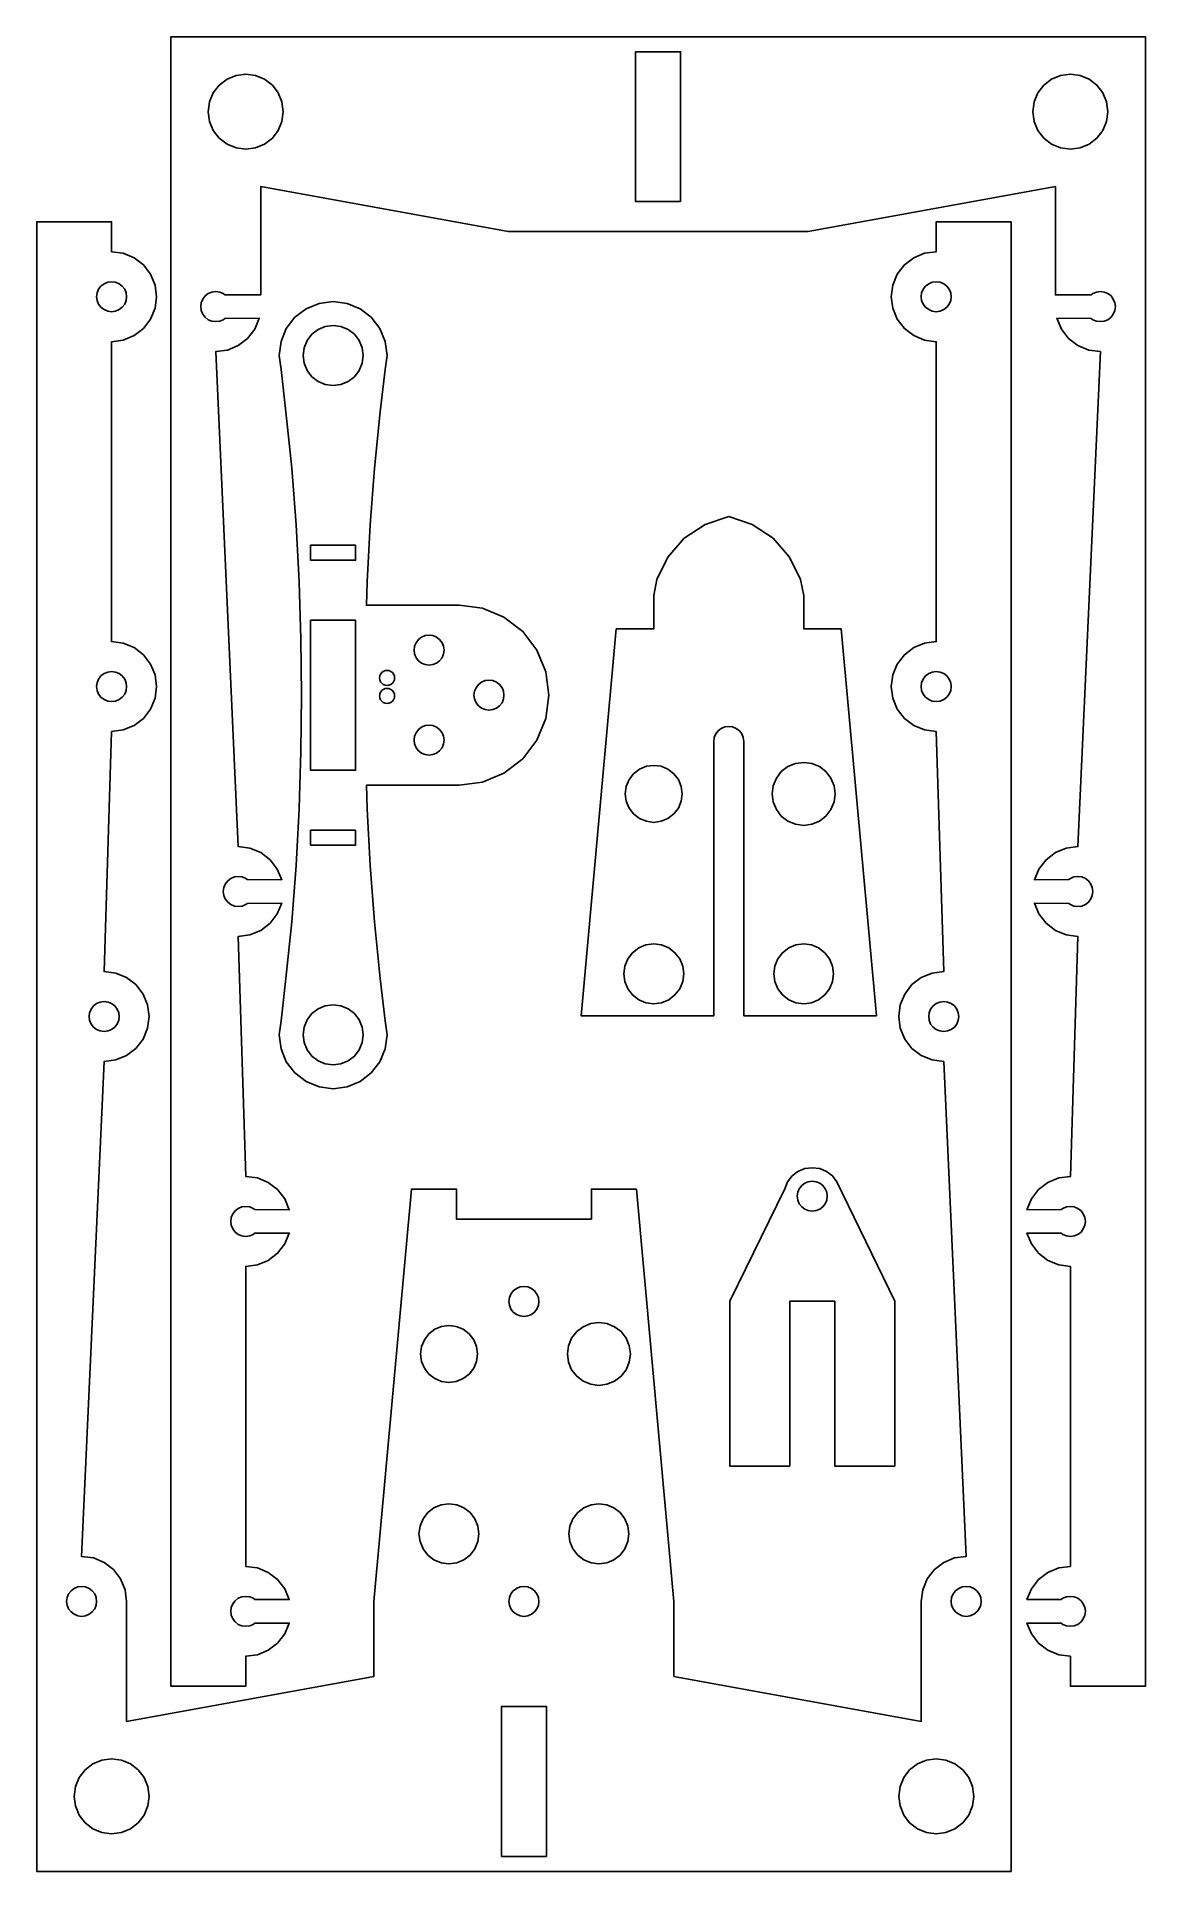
# Model space of a CAD drawing. Header units: metres. Extents: x 453 to 526, y 29 to 151.
import ezdxf

# ---------------------------------------------------------------- set-up
doc = ezdxf.new("R2010")
doc.units = ezdxf.units.M

msp = doc.modelspace()

# ---------------------------------------------------------------- linework, layer by layer
at = {"layer": 'Layer0'}
for points in [[(461.5, 151.48, 0), (526.5, 151.48, 0), (526.5, 41.48, 0), (521.5, 41.48, 0), (521.5, 43.48, 0), (520.72, 43.58, 0), (520, 43.88, 0), (519.38, 44.36, 0), (518.9, 44.98, 0), (518.6, 45.7, 0), (520.89, 45.69, 0), (521, 45.61, 0), (521.24, 45.51, 0), (521.5, 45.48, 0), (521.76, 45.51, 0), (522, 45.61, 0), (522.21, 45.77, 0), (522.36, 45.98, 0), (522.46, 46.22, 0), (522.5, 46.48, 0), (522.46, 46.74, 0), (522.36, 46.98, 0), (522.21, 47.19, 0), (522, 47.35, 0), (521.76, 47.45, 0), (521.5, 47.48, 0), (521.24, 47.45, 0), (521, 47.35, 0), (520.89, 47.27, 0), (518.6, 47.26, 0), (518.9, 47.98, 0), (519.38, 48.6, 0), (520, 49.08, 0), (520.72, 49.38, 0), (521.5, 49.48, 0), (521.5, 69.48, 0), (520.72, 69.58, 0), (520, 69.88, 0), (519.38, 70.36, 0), (518.9, 70.98, 0), (518.6, 71.7, 0), (520.89, 71.69, 0), (521, 71.61, 0), (521.24, 71.51, 0), (521.5, 71.48, 0), (521.76, 71.51, 0), (522, 71.61, 0), (522.21, 71.77, 0), (522.36, 71.98, 0), (522.46, 72.22, 0), (522.5, 72.48, 0), (522.46, 72.74, 0), (522.36, 72.98, 0), (522.21, 73.19, 0), (522, 73.35, 0), (521.76, 73.45, 0), (521.5, 73.48, 0), (521.24, 73.45, 0), (521, 73.35, 0), (520.89, 73.27, 0), (518.6, 73.26, 0), (518.9, 73.98, 0), (519.38, 74.6, 0), (520, 75.08, 0), (520.72, 75.38, 0), (521.5, 75.48, 0), (522, 91.48, 0), (521.22, 91.58, 0), (520.5, 91.88, 0), (519.88, 92.36, 0), (519.4, 92.98, 0), (519.1, 93.7, 0), (521.39, 93.69, 0), (521.5, 93.61, 0), (521.74, 93.51, 0), (522, 93.48, 0), (522.26, 93.51, 0), (522.5, 93.61, 0), (522.71, 93.77, 0), (522.86, 93.98, 0), (522.96, 94.22, 0), (523, 94.48, 0), (522.96, 94.74, 0), (522.86, 94.98, 0), (522.71, 95.19, 0), (522.5, 95.35, 0), (522.26, 95.45, 0), (522, 95.48, 0), (521.74, 95.45, 0), (521.5, 95.35, 0), (521.39, 95.27, 0), (519.1, 95.26, 0), (519.4, 95.98, 0), (519.88, 96.6, 0), (520.5, 97.08, 0), (521.22, 97.38, 0), (522, 97.48, 0), (523.5, 130.48, 0), (522.72, 130.58, 0), (522, 130.88, 0), (521.38, 131.36, 0), (520.9, 131.98, 0), (520.6, 132.7, 0), (522.89, 132.69, 0), (523, 132.61, 0), (523.24, 132.51, 0), (523.5, 132.48, 0), (523.76, 132.51, 0), (524, 132.61, 0), (524.21, 132.77, 0), (524.36, 132.98, 0), (524.46, 133.22, 0), (524.5, 133.48, 0), (524.46, 133.74, 0), (524.36, 133.98, 0), (524.21, 134.19, 0), (524, 134.35, 0), (523.76, 134.45, 0), (523.5, 134.48, 0), (523.24, 134.45, 0), (523, 134.35, 0), (522.89, 134.27, 0), (520.5, 134.26, 0), (520.5, 141.48, 0), (504, 138.48, 0), (494, 138.48, 0), (484, 138.48, 0), (467.5, 141.48, 0), (467.5, 134.26, 0), (465.1, 134.27, 0), (465, 134.35, 0), (464.76, 134.45, 0), (464.5, 134.48, 0), (464.24, 134.45, 0), (464, 134.35, 0), (463.79, 134.19, 0), (463.63, 133.98, 0), (463.53, 133.74, 0), (463.5, 133.48, 0), (463.53, 133.22, 0), (463.63, 132.98, 0), (463.79, 132.77, 0), (464, 132.61, 0), (464.24, 132.51, 0), (464.5, 132.48, 0), (464.76, 132.51, 0), (465, 132.61, 0), (465.1, 132.69, 0), (467.4, 132.7, 0), (467.1, 131.98, 0), (466.62, 131.36, 0), (466, 130.88, 0), (465.27, 130.58, 0), (464.5, 130.48, 0), (466, 97.48, 0), (466.77, 97.38, 0), (467.5, 97.08, 0), (468.12, 96.6, 0), (468.6, 95.98, 0), (468.9, 95.26, 0), (466.6, 95.27, 0), (466.5, 95.35, 0), (466.26, 95.45, 0), (466, 95.48, 0), (465.74, 95.45, 0), (465.5, 95.35, 0), (465.29, 95.19, 0), (465.13, 94.98, 0), (465.03, 94.74, 0), (465, 94.48, 0), (465.03, 94.22, 0), (465.13, 93.98, 0), (465.29, 93.77, 0), (465.5, 93.61, 0), (465.74, 93.51, 0), (466, 93.48, 0), (466.26, 93.51, 0), (466.5, 93.61, 0), (466.6, 93.69, 0), (468.9, 93.7, 0), (468.6, 92.98, 0), (468.12, 92.36, 0), (467.5, 91.88, 0), (466.77, 91.58, 0), (466, 91.48, 0), (466.5, 75.48, 0), (467.27, 75.38, 0), (468, 75.08, 0), (468.62, 74.6, 0), (469.1, 73.98, 0), (469.4, 73.26, 0), (467.1, 73.27, 0), (467, 73.35, 0), (466.76, 73.45, 0), (466.5, 73.48, 0), (466.24, 73.45, 0), (466, 73.35, 0), (465.79, 73.19, 0), (465.63, 72.98, 0), (465.53, 72.74, 0), (465.5, 72.48, 0), (465.53, 72.22, 0), (465.63, 71.98, 0), (465.79, 71.77, 0), (466, 71.61, 0), (466.24, 71.51, 0), (466.5, 71.48, 0), (466.76, 71.51, 0), (467, 71.61, 0), (467.1, 71.69, 0), (469.4, 71.7, 0), (469.1, 70.98, 0), (468.62, 70.36, 0), (468, 69.88, 0), (467.27, 69.58, 0), (466.5, 69.48, 0), (466.5, 49.48, 0), (467.27, 49.38, 0), (468, 49.08, 0), (468.62, 48.6, 0), (469.1, 47.98, 0), (469.4, 47.26, 0), (467.1, 47.27, 0), (467, 47.35, 0), (466.76, 47.45, 0), (466.5, 47.48, 0), (466.24, 47.45, 0), (466, 47.35, 0), (465.79, 47.19, 0), (465.63, 46.98, 0), (465.53, 46.74, 0), (465.5, 46.48, 0), (465.53, 46.22, 0), (465.63, 45.98, 0), (465.79, 45.77, 0), (466, 45.61, 0), (466.24, 45.51, 0), (466.5, 45.48, 0), (466.76, 45.51, 0), (467, 45.61, 0), (467.1, 45.69, 0), (469.4, 45.7, 0), (469.1, 44.98, 0), (468.62, 44.36, 0), (468, 43.88, 0), (467.27, 43.58, 0), (466.5, 43.48, 0), (466.5, 41.48, 0), (461.5, 41.48, 0), (461.5, 151.48, 0)], [(495.5, 140.48, 0), (495.5, 150.48, 0), (492.5, 150.48, 0), (492.5, 140.48, 0), (495.5, 140.48, 0)], [(467.15, 148.9, 0), (466.5, 148.98, 0), (465.85, 148.9, 0), (465.25, 148.65, 0), (464.73, 148.25, 0), (464.33, 147.73, 0), (464.08, 147.13, 0), (464, 146.48, 0), (464.08, 145.83, 0), (464.33, 145.23, 0), (464.73, 144.71, 0), (465.25, 144.32, 0), (465.85, 144.07, 0), (466.5, 143.98, 0), (467.15, 144.07, 0), (467.75, 144.32, 0), (468.27, 144.71, 0), (468.66, 145.23, 0), (468.91, 145.83, 0), (469, 146.48, 0), (468.91, 147.13, 0), (468.66, 147.73, 0), (468.27, 148.25, 0), (467.75, 148.65, 0), (467.15, 148.9, 0)], [(522.15, 148.9, 0), (521.5, 148.98, 0), (520.85, 148.9, 0), (520.25, 148.65, 0), (519.73, 148.25, 0), (519.33, 147.73, 0), (519.08, 147.13, 0), (519, 146.48, 0), (519.08, 145.83, 0), (519.33, 145.23, 0), (519.73, 144.71, 0), (520.25, 144.32, 0), (520.85, 144.07, 0), (521.5, 143.98, 0), (522.15, 144.07, 0), (522.75, 144.32, 0), (523.27, 144.71, 0), (523.66, 145.23, 0), (523.91, 145.83, 0), (524, 146.48, 0), (523.91, 147.13, 0), (523.66, 147.73, 0), (523.27, 148.25, 0), (522.75, 148.65, 0), (522.15, 148.9, 0)], [(517.55, 29.14, 0), (452.55, 29.14, 0), (452.55, 139.14, 0), (457.55, 139.14, 0), (457.55, 137.14, 0), (458.33, 137.04, 0), (459.05, 136.74, 0), (459.67, 136.27, 0), (460.15, 135.64, 0), (460.45, 134.92, 0), (460.55, 134.14, 0), (460.45, 133.37, 0), (460.15, 132.64, 0), (459.67, 132.02, 0), (459.05, 131.55, 0), (458.33, 131.25, 0), (457.55, 131.14, 0), (457.55, 111.14, 0), (458.33, 111.04, 0), (459.05, 110.74, 0), (459.67, 110.27, 0), (460.15, 109.64, 0), (460.45, 108.92, 0), (460.55, 108.14, 0), (460.45, 107.37, 0), (460.15, 106.64, 0), (459.67, 106.02, 0), (459.05, 105.55, 0), (458.33, 105.25, 0), (457.55, 105.14, 0), (457.05, 89.14, 0), (457.83, 89.04, 0), (458.55, 88.74, 0), (459.17, 88.27, 0), (459.65, 87.64, 0), (459.95, 86.92, 0), (460.05, 86.14, 0), (459.95, 85.37, 0), (459.65, 84.64, 0), (459.17, 84.02, 0), (458.55, 83.55, 0), (457.83, 83.25, 0), (457.05, 83.14, 0), (455.55, 50.14, 0), (456.33, 50.04, 0), (457.05, 49.74, 0), (457.67, 49.27, 0), (458.15, 48.64, 0), (458.45, 47.92, 0), (458.55, 47.14, 0), (458.55, 39.14, 0), (475.05, 42.14, 0), (475.05, 47.14, 0), (477.55, 74.64, 0), (480.55, 74.64, 0), (480.55, 72.64, 0), (489.55, 72.64, 0), (489.55, 74.64, 0), (492.55, 74.64, 0), (495.05, 47.14, 0), (495.05, 42.14, 0), (511.55, 39.14, 0), (511.55, 47.14, 0), (511.65, 47.92, 0), (511.95, 48.64, 0), (512.43, 49.27, 0), (513.05, 49.74, 0), (513.77, 50.04, 0), (514.55, 50.14, 0), (513.05, 83.14, 0), (512.27, 83.25, 0), (511.55, 83.55, 0), (510.93, 84.02, 0), (510.45, 84.64, 0), (510.15, 85.37, 0), (510.05, 86.14, 0), (510.15, 86.92, 0), (510.45, 87.64, 0), (510.93, 88.27, 0), (511.55, 88.74, 0), (512.27, 89.04, 0), (513.05, 89.14, 0), (512.55, 105.14, 0), (511.77, 105.25, 0), (511.05, 105.55, 0), (510.43, 106.02, 0), (509.95, 106.64, 0), (509.65, 107.37, 0), (509.55, 108.14, 0), (509.65, 108.92, 0), (509.95, 109.64, 0), (510.43, 110.27, 0), (511.05, 110.74, 0), (511.77, 111.04, 0), (512.55, 111.14, 0), (512.55, 131.14, 0), (511.77, 131.25, 0), (511.05, 131.55, 0), (510.43, 132.02, 0), (509.95, 132.64, 0), (509.65, 133.37, 0), (509.55, 134.14, 0), (509.65, 134.92, 0), (509.95, 135.64, 0), (510.43, 136.27, 0), (511.05, 136.74, 0), (511.77, 137.04, 0), (512.55, 137.14, 0), (512.55, 139.14, 0), (517.55, 139.14, 0), (517.55, 29.14, 0)], [(458.52, 133.89, 0), (458.55, 134.14, 0), (458.52, 134.4, 0), (458.42, 134.64, 0), (458.26, 134.85, 0), (458.05, 135.01, 0), (457.81, 135.11, 0), (457.55, 135.14, 0), (457.29, 135.11, 0), (457.05, 135.01, 0), (456.84, 134.85, 0), (456.68, 134.64, 0), (456.58, 134.4, 0), (456.55, 134.14, 0), (456.58, 133.89, 0), (456.68, 133.64, 0), (456.84, 133.44, 0), (457.05, 133.28, 0), (457.29, 133.18, 0), (457.55, 133.14, 0), (457.81, 133.18, 0), (458.05, 133.28, 0), (458.26, 133.44, 0), (458.42, 133.64, 0), (458.52, 133.89, 0)], [(511.58, 134.4, 0), (511.55, 134.14, 0), (511.58, 133.89, 0), (511.68, 133.64, 0), (511.84, 133.44, 0), (512.05, 133.28, 0), (512.29, 133.18, 0), (512.55, 133.14, 0), (512.81, 133.18, 0), (513.05, 133.28, 0), (513.26, 133.44, 0), (513.42, 133.64, 0), (513.52, 133.89, 0), (513.55, 134.14, 0), (513.52, 134.4, 0), (513.42, 134.64, 0), (513.26, 134.85, 0), (513.05, 135.01, 0), (512.81, 135.11, 0), (512.55, 135.14, 0), (512.29, 135.11, 0), (512.05, 135.01, 0), (511.84, 134.85, 0), (511.68, 134.64, 0), (511.58, 134.4, 0)], [(480.72, 101.57, 0), (474.54, 101.57, 0), (474.59, 100, 0), (474.8, 96.22, 0), (475.09, 92.45, 0), (475.46, 88.68, 0), (475.8, 85.86, 0), (475.92, 84.92, 0), (475.8, 83.99, 0), (475.44, 83.12, 0), (474.87, 82.38, 0), (474.12, 81.81, 0), (473.25, 81.45, 0), (472.32, 81.32, 0), (471.39, 81.45, 0), (470.52, 81.81, 0), (469.78, 82.38, 0), (469.2, 83.12, 0), (468.85, 83.99, 0), (468.72, 84.92, 0), (468.85, 85.86, 0), (469.18, 88.68, 0), (469.56, 92.45, 0), (469.85, 96.22, 0), (470.06, 100, 0), (470.11, 101.57, 0), (470.18, 103.79, 0), (470.22, 107.57, 0), (470.18, 111.36, 0), (470.11, 113.57, 0), (470.06, 115.14, 0), (469.85, 118.92, 0), (469.56, 122.7, 0), (469.18, 126.47, 0), (468.85, 129.29, 0), (468.72, 130.22, 0), (468.85, 131.16, 0), (469.2, 132.02, 0), (469.78, 132.77, 0), (470.52, 133.34, 0), (471.39, 133.7, 0), (472.32, 133.82, 0), (473.25, 133.7, 0), (474.12, 133.34, 0), (474.87, 132.77, 0), (475.44, 132.02, 0), (475.8, 131.16, 0), (475.92, 130.22, 0), (475.8, 129.29, 0), (475.46, 126.47, 0), (475.09, 122.7, 0), (474.8, 118.92, 0), (474.59, 115.14, 0), (474.54, 113.57, 0), (480.72, 113.57, 0), (482.28, 113.37, 0), (483.72, 112.77, 0), (484.97, 111.82, 0), (485.92, 110.57, 0), (486.52, 109.13, 0), (486.72, 107.57, 0), (486.52, 106.02, 0), (485.92, 104.57, 0), (484.97, 103.33, 0), (483.72, 102.38, 0), (482.28, 101.78, 0), (480.72, 101.57, 0)], [(471.8, 128.29, 0), (472.32, 128.22, 0), (472.84, 128.29, 0), (473.32, 128.49, 0), (473.74, 128.81, 0), (474.05, 129.22, 0), (474.25, 129.71, 0), (474.32, 130.22, 0), (474.25, 130.74, 0), (474.05, 131.22, 0), (473.74, 131.64, 0), (473.32, 131.96, 0), (472.84, 132.16, 0), (472.32, 132.22, 0), (471.8, 132.16, 0), (471.32, 131.96, 0), (470.91, 131.64, 0), (470.59, 131.22, 0), (470.39, 130.74, 0), (470.32, 130.22, 0), (470.39, 129.71, 0), (470.59, 129.22, 0), (470.91, 128.81, 0), (471.32, 128.49, 0), (471.8, 128.29, 0)], [(503.5, 115.28, 0), (503.71, 114.21, 0), (503.71, 111.99, 0), (506.21, 111.99, 0), (508.56, 86.19, 0), (499.71, 86.19, 0), (499.71, 104.49, 0), (499.67, 104.75, 0), (499.58, 104.99, 0), (499.42, 105.2, 0), (499.21, 105.36, 0), (498.97, 105.46, 0), (498.71, 105.49, 0), (498.45, 105.46, 0), (498.21, 105.36, 0), (498, 105.2, 0), (497.84, 104.99, 0), (497.74, 104.75, 0), (497.71, 104.49, 0), (497.71, 86.19, 0), (488.86, 86.19, 0), (491.21, 111.99, 0), (493.71, 111.99, 0), (493.71, 114.21, 0), (493.92, 115.28, 0), (494.66, 116.78, 0), (495.75, 118.03, 0), (497.13, 118.95, 0), (498.71, 119.49, 0), (500.28, 118.95, 0), (501.67, 118.03, 0), (502.76, 116.78, 0), (503.5, 115.28, 0)], [(470.82, 116.57, 0), (473.82, 116.57, 0), (473.82, 117.57, 0), (470.82, 117.57, 0), (470.82, 116.57, 0)], [(470.82, 112.57, 0), (470.82, 102.57, 0), (473.82, 102.57, 0), (473.82, 112.57, 0), (470.82, 112.57, 0)], [(479.69, 110.32, 0), (479.72, 110.57, 0), (479.69, 110.83, 0), (479.59, 111.07, 0), (479.43, 111.28, 0), (479.22, 111.44, 0), (478.98, 111.54, 0), (478.72, 111.57, 0), (478.46, 111.54, 0), (478.22, 111.44, 0), (478.02, 111.28, 0), (477.86, 111.07, 0), (477.76, 110.83, 0), (477.72, 110.57, 0), (477.76, 110.32, 0), (477.86, 110.07, 0), (478.02, 109.87, 0), (478.22, 109.71, 0), (478.46, 109.61, 0), (478.72, 109.57, 0), (478.98, 109.61, 0), (479.22, 109.71, 0), (479.43, 109.87, 0), (479.59, 110.07, 0), (479.69, 110.32, 0)], [(458.52, 107.89, 0), (458.55, 108.14, 0), (458.52, 108.4, 0), (458.42, 108.64, 0), (458.26, 108.85, 0), (458.05, 109.01, 0), (457.81, 109.11, 0), (457.55, 109.14, 0), (457.29, 109.11, 0), (457.05, 109.01, 0), (456.84, 108.85, 0), (456.68, 108.64, 0), (456.58, 108.4, 0), (456.55, 108.14, 0), (456.58, 107.89, 0), (456.68, 107.64, 0), (456.84, 107.44, 0), (457.05, 107.28, 0), (457.29, 107.18, 0), (457.55, 107.14, 0), (457.81, 107.18, 0), (458.05, 107.28, 0), (458.26, 107.44, 0), (458.42, 107.64, 0), (458.52, 107.89, 0)], [(476.05, 109.21, 0), (475.92, 109.22, 0), (475.79, 109.21, 0), (475.67, 109.16, 0), (475.57, 109.08, 0), (475.49, 108.97, 0), (475.44, 108.85, 0), (475.42, 108.72, 0), (475.44, 108.6, 0), (475.49, 108.47, 0), (475.57, 108.37, 0), (475.67, 108.29, 0), (475.79, 108.24, 0), (475.92, 108.22, 0), (476.05, 108.24, 0), (476.17, 108.29, 0), (476.28, 108.37, 0), (476.36, 108.47, 0), (476.41, 108.6, 0), (476.42, 108.72, 0), (476.41, 108.85, 0), (476.36, 108.97, 0), (476.28, 109.08, 0), (476.17, 109.16, 0), (476.05, 109.21, 0)], [(511.58, 108.4, 0), (511.55, 108.14, 0), (511.58, 107.89, 0), (511.68, 107.64, 0), (511.84, 107.44, 0), (512.05, 107.28, 0), (512.29, 107.18, 0), (512.55, 107.14, 0), (512.81, 107.18, 0), (513.05, 107.28, 0), (513.26, 107.44, 0), (513.42, 107.64, 0), (513.52, 107.89, 0), (513.55, 108.14, 0), (513.52, 108.4, 0), (513.42, 108.64, 0), (513.26, 108.85, 0), (513.05, 109.01, 0), (512.81, 109.11, 0), (512.55, 109.14, 0), (512.29, 109.11, 0), (512.05, 109.01, 0), (511.84, 108.85, 0), (511.68, 108.64, 0), (511.58, 108.4, 0)], [(475.44, 107.65, 0), (475.43, 107.57, 0), (475.42, 107.52, 0), (475.44, 107.4, 0), (475.49, 107.27, 0), (475.57, 107.17, 0), (475.67, 107.09, 0), (475.79, 107.04, 0), (475.92, 107.02, 0), (476.05, 107.04, 0), (476.17, 107.09, 0), (476.28, 107.17, 0), (476.36, 107.27, 0), (476.41, 107.4, 0), (476.42, 107.52, 0), (476.42, 107.57, 0), (476.41, 107.65, 0), (476.36, 107.77, 0), (476.28, 107.88, 0), (476.17, 107.96, 0), (476.05, 108.01, 0), (475.92, 108.02, 0), (475.79, 108.01, 0), (475.67, 107.96, 0), (475.57, 107.88, 0), (475.49, 107.77, 0), (475.44, 107.65, 0)], [(481.76, 107.83, 0), (481.72, 107.57, 0), (481.76, 107.32, 0), (481.86, 107.07, 0), (482.02, 106.87, 0), (482.22, 106.71, 0), (482.46, 106.61, 0), (482.72, 106.57, 0), (482.98, 106.61, 0), (483.22, 106.71, 0), (483.43, 106.87, 0), (483.59, 107.07, 0), (483.69, 107.32, 0), (483.72, 107.57, 0), (483.69, 107.83, 0), (483.59, 108.07, 0), (483.43, 108.28, 0), (483.22, 108.44, 0), (482.98, 108.54, 0), (482.72, 108.57, 0), (482.46, 108.54, 0), (482.22, 108.44, 0), (482.02, 108.28, 0), (481.86, 108.07, 0), (481.76, 107.83, 0)], [(479.72, 104.57, 0), (479.69, 104.83, 0), (479.59, 105.07, 0), (479.43, 105.28, 0), (479.22, 105.44, 0), (478.98, 105.54, 0), (478.72, 105.57, 0), (478.46, 105.54, 0), (478.22, 105.44, 0), (478.02, 105.28, 0), (477.86, 105.07, 0), (477.76, 104.83, 0), (477.72, 104.57, 0), (477.76, 104.32, 0), (477.86, 104.07, 0), (478.02, 103.87, 0), (478.22, 103.71, 0), (478.46, 103.61, 0), (478.72, 103.57, 0), (478.98, 103.61, 0), (479.22, 103.71, 0), (479.43, 103.87, 0), (479.59, 104.07, 0), (479.69, 104.32, 0), (479.72, 104.57, 0)], [(494.2, 102.83, 0), (493.71, 102.89, 0), (493.22, 102.83, 0), (492.76, 102.64, 0), (492.37, 102.33, 0), (492.06, 101.94, 0), (491.87, 101.48, 0), (491.81, 100.99, 0), (491.87, 100.5, 0), (492.06, 100.04, 0), (492.37, 99.65, 0), (492.76, 99.35, 0), (493.22, 99.16, 0), (493.71, 99.09, 0), (494.2, 99.16, 0), (494.66, 99.35, 0), (495.05, 99.65, 0), (495.35, 100.04, 0), (495.54, 100.5, 0), (495.61, 100.99, 0), (495.54, 101.48, 0), (495.35, 101.94, 0), (495.05, 102.33, 0), (494.66, 102.64, 0), (494.2, 102.83, 0)], [(503.17, 98.96, 0), (503.71, 98.89, 0), (504.25, 98.96, 0), (504.76, 99.17, 0), (505.19, 99.51, 0), (505.53, 99.94, 0), (505.74, 100.45, 0), (505.81, 100.99, 0), (505.74, 101.53, 0), (505.53, 102.04, 0), (505.19, 102.48, 0), (504.76, 102.81, 0), (504.25, 103.02, 0), (503.71, 103.09, 0), (503.17, 103.02, 0), (502.66, 102.81, 0), (502.22, 102.48, 0), (501.89, 102.04, 0), (501.68, 101.53, 0), (501.61, 100.99, 0), (501.68, 100.45, 0), (501.89, 99.94, 0), (502.22, 99.51, 0), (502.66, 99.17, 0), (503.17, 98.96, 0)], [(473.82, 98.57, 0), (470.82, 98.57, 0), (470.82, 97.57, 0), (473.82, 97.57, 0), (473.82, 98.57, 0)], [(493.19, 90.92, 0), (492.71, 90.72, 0), (492.29, 90.4, 0), (491.98, 89.99, 0), (491.78, 89.51, 0), (491.71, 88.99, 0), (491.78, 88.47, 0), (491.98, 87.99, 0), (492.29, 87.58, 0), (492.71, 87.26, 0), (493.19, 87.06, 0), (493.71, 86.99, 0), (494.23, 87.06, 0), (494.71, 87.26, 0), (495.12, 87.58, 0), (495.44, 87.99, 0), (495.64, 88.47, 0), (495.71, 88.99, 0), (495.64, 89.51, 0), (495.44, 89.99, 0), (495.12, 90.4, 0), (494.71, 90.72, 0), (494.23, 90.92, 0), (493.71, 90.99, 0), (493.19, 90.92, 0)], [(504.23, 90.92, 0), (503.71, 90.99, 0), (503.19, 90.92, 0), (502.71, 90.72, 0), (502.29, 90.4, 0), (501.98, 89.99, 0), (501.78, 89.51, 0), (501.71, 88.99, 0), (501.78, 88.47, 0), (501.98, 87.99, 0), (502.29, 87.58, 0), (502.71, 87.26, 0), (503.19, 87.06, 0), (503.71, 86.99, 0), (504.23, 87.06, 0), (504.71, 87.26, 0), (505.12, 87.58, 0), (505.44, 87.99, 0), (505.64, 88.47, 0), (505.71, 88.99, 0), (505.64, 89.51, 0), (505.44, 89.99, 0), (505.12, 90.4, 0), (504.71, 90.72, 0), (504.23, 90.92, 0)], [(458.02, 85.89, 0), (458.05, 86.14, 0), (458.02, 86.4, 0), (457.92, 86.64, 0), (457.76, 86.85, 0), (457.55, 87.01, 0), (457.31, 87.11, 0), (457.05, 87.14, 0), (456.79, 87.11, 0), (456.55, 87.01, 0), (456.34, 86.85, 0), (456.18, 86.64, 0), (456.08, 86.4, 0), (456.05, 86.14, 0), (456.08, 85.89, 0), (456.18, 85.64, 0), (456.34, 85.44, 0), (456.55, 85.28, 0), (456.79, 85.18, 0), (457.05, 85.14, 0), (457.31, 85.18, 0), (457.55, 85.28, 0), (457.76, 85.44, 0), (457.92, 85.64, 0), (458.02, 85.89, 0)], [(473.32, 86.66, 0), (472.84, 86.86, 0), (472.32, 86.92, 0), (471.8, 86.86, 0), (471.32, 86.66, 0), (470.91, 86.34, 0), (470.59, 85.92, 0), (470.39, 85.44, 0), (470.32, 84.92, 0), (470.39, 84.41, 0), (470.59, 83.92, 0), (470.91, 83.51, 0), (471.32, 83.19, 0), (471.8, 82.99, 0), (472.32, 82.92, 0), (472.84, 82.99, 0), (473.32, 83.19, 0), (473.74, 83.51, 0), (474.05, 83.92, 0), (474.25, 84.41, 0), (474.32, 84.92, 0), (474.25, 85.44, 0), (474.05, 85.92, 0), (473.74, 86.34, 0), (473.32, 86.66, 0)], [(512.08, 86.4, 0), (512.05, 86.14, 0), (512.08, 85.89, 0), (512.18, 85.64, 0), (512.34, 85.44, 0), (512.55, 85.28, 0), (512.79, 85.18, 0), (513.05, 85.14, 0), (513.31, 85.18, 0), (513.55, 85.28, 0), (513.76, 85.44, 0), (513.92, 85.64, 0), (514.02, 85.89, 0), (514.05, 86.14, 0), (514.02, 86.4, 0), (513.92, 86.64, 0), (513.76, 86.85, 0), (513.55, 87.01, 0), (513.31, 87.11, 0), (513.05, 87.14, 0), (512.79, 87.11, 0), (512.55, 87.01, 0), (512.34, 86.85, 0), (512.18, 86.64, 0), (512.08, 86.4, 0)], [(505.93, 75.11, 0), (509.78, 67.16, 0), (509.78, 56.16, 0), (505.78, 56.16, 0), (505.78, 57.16, 0), (505.78, 67.16, 0), (502.78, 67.16, 0), (502.78, 57.16, 0), (502.78, 56.16, 0), (498.78, 56.16, 0), (498.78, 67.16, 0), (502.45, 74.65, 0), (502.64, 75.11, 0), (502.94, 75.51, 0), (503.33, 75.81, 0), (503.79, 76, 0), (504.28, 76.06, 0), (504.78, 76, 0), (505.23, 75.81, 0), (505.63, 75.51, 0), (505.93, 75.11, 0)], [(504.54, 75.13, 0), (504.28, 75.16, 0), (504.02, 75.13, 0), (503.78, 75.03, 0), (503.58, 74.87, 0), (503.42, 74.66, 0), (503.32, 74.42, 0), (503.28, 74.16, 0), (503.32, 73.9, 0), (503.42, 73.66, 0), (503.58, 73.46, 0), (503.78, 73.3, 0), (504.02, 73.2, 0), (504.28, 73.16, 0), (504.54, 73.2, 0), (504.78, 73.3, 0), (504.99, 73.46, 0), (505.15, 73.66, 0), (505.25, 73.9, 0), (505.28, 74.16, 0), (505.25, 74.42, 0), (505.15, 74.66, 0), (504.99, 74.87, 0), (504.78, 75.03, 0), (504.54, 75.13, 0)], [(486.02, 66.89, 0), (486.05, 67.14, 0), (486.02, 67.4, 0), (485.92, 67.64, 0), (485.76, 67.85, 0), (485.55, 68.01, 0), (485.31, 68.11, 0), (485.05, 68.14, 0), (484.79, 68.11, 0), (484.55, 68.01, 0), (484.34, 67.85, 0), (484.18, 67.64, 0), (484.08, 67.4, 0), (484.05, 67.14, 0), (484.08, 66.89, 0), (484.18, 66.64, 0), (484.34, 66.44, 0), (484.55, 66.28, 0), (484.79, 66.18, 0), (485.05, 66.14, 0), (485.31, 66.18, 0), (485.55, 66.28, 0), (485.76, 66.44, 0), (485.92, 66.64, 0), (486.02, 66.89, 0)], [(480.54, 65.48, 0), (480.05, 65.54, 0), (479.56, 65.48, 0), (479.1, 65.29, 0), (478.71, 64.99, 0), (478.41, 64.59, 0), (478.22, 64.14, 0), (478.15, 63.64, 0), (478.22, 63.15, 0), (478.41, 62.69, 0), (478.71, 62.3, 0), (479.1, 62, 0), (479.56, 61.81, 0), (480.05, 61.74, 0), (480.54, 61.81, 0), (481, 62, 0), (481.39, 62.3, 0), (481.7, 62.69, 0), (481.89, 63.15, 0), (481.95, 63.64, 0), (481.89, 64.14, 0), (481.7, 64.59, 0), (481.39, 64.99, 0), (481, 65.29, 0), (480.54, 65.48, 0)], [(489.51, 61.62, 0), (490.05, 61.54, 0), (490.59, 61.62, 0), (491.1, 61.83, 0), (491.54, 62.16, 0), (491.87, 62.59, 0), (492.08, 63.1, 0), (492.15, 63.64, 0), (492.08, 64.19, 0), (491.87, 64.69, 0), (491.54, 65.13, 0), (491.1, 65.46, 0), (490.59, 65.67, 0), (490.05, 65.74, 0), (489.51, 65.67, 0), (489, 65.46, 0), (488.57, 65.13, 0), (488.23, 64.69, 0), (488.02, 64.19, 0), (487.95, 63.64, 0), (488.02, 63.1, 0), (488.23, 62.59, 0), (488.57, 62.16, 0), (489, 61.83, 0), (489.51, 61.62, 0)], [(479.53, 53.58, 0), (479.05, 53.38, 0), (478.64, 53.06, 0), (478.32, 52.64, 0), (478.12, 52.16, 0), (478.05, 51.64, 0), (478.12, 51.13, 0), (478.32, 50.64, 0), (478.64, 50.23, 0), (479.05, 49.91, 0), (479.53, 49.71, 0), (480.05, 49.64, 0), (480.57, 49.71, 0), (481.05, 49.91, 0), (481.46, 50.23, 0), (481.78, 50.64, 0), (481.98, 51.13, 0), (482.05, 51.64, 0), (481.98, 52.16, 0), (481.78, 52.64, 0), (481.46, 53.06, 0), (481.05, 53.38, 0), (480.57, 53.58, 0), (480.05, 53.64, 0), (479.53, 53.58, 0)], [(490.57, 53.58, 0), (490.05, 53.64, 0), (489.53, 53.58, 0), (489.05, 53.38, 0), (488.64, 53.06, 0), (488.32, 52.64, 0), (488.12, 52.16, 0), (488.05, 51.64, 0), (488.12, 51.13, 0), (488.32, 50.64, 0), (488.64, 50.23, 0), (489.05, 49.91, 0), (489.53, 49.71, 0), (490.05, 49.64, 0), (490.57, 49.71, 0), (491.05, 49.91, 0), (491.46, 50.23, 0), (491.78, 50.64, 0), (491.98, 51.13, 0), (492.05, 51.64, 0), (491.98, 52.16, 0), (491.78, 52.64, 0), (491.46, 53.06, 0), (491.05, 53.38, 0), (490.57, 53.58, 0)], [(454.58, 47.4, 0), (454.55, 47.14, 0), (454.58, 46.89, 0), (454.68, 46.64, 0), (454.84, 46.44, 0), (455.05, 46.28, 0), (455.29, 46.18, 0), (455.55, 46.14, 0), (455.81, 46.18, 0), (456.05, 46.28, 0), (456.26, 46.44, 0), (456.42, 46.64, 0), (456.52, 46.89, 0), (456.55, 47.14, 0), (456.52, 47.4, 0), (456.42, 47.64, 0), (456.26, 47.85, 0), (456.05, 48.01, 0), (455.81, 48.11, 0), (455.55, 48.14, 0), (455.29, 48.11, 0), (455.05, 48.01, 0), (454.84, 47.85, 0), (454.68, 47.64, 0), (454.58, 47.4, 0)], [(485.31, 48.11, 0), (485.05, 48.14, 0), (484.79, 48.11, 0), (484.55, 48.01, 0), (484.34, 47.85, 0), (484.18, 47.64, 0), (484.08, 47.4, 0), (484.05, 47.14, 0), (484.08, 46.89, 0), (484.18, 46.64, 0), (484.34, 46.44, 0), (484.55, 46.28, 0), (484.79, 46.18, 0), (485.05, 46.14, 0), (485.31, 46.18, 0), (485.55, 46.28, 0), (485.76, 46.44, 0), (485.92, 46.64, 0), (486.02, 46.89, 0), (486.05, 47.14, 0), (486.02, 47.4, 0), (485.92, 47.64, 0), (485.76, 47.85, 0), (485.55, 48.01, 0), (485.31, 48.11, 0)], [(513.58, 47.4, 0), (513.55, 47.14, 0), (513.58, 46.89, 0), (513.68, 46.64, 0), (513.84, 46.44, 0), (514.05, 46.28, 0), (514.29, 46.18, 0), (514.55, 46.14, 0), (514.81, 46.18, 0), (515.05, 46.28, 0), (515.26, 46.44, 0), (515.42, 46.64, 0), (515.52, 46.89, 0), (515.55, 47.14, 0), (515.52, 47.4, 0), (515.42, 47.64, 0), (515.26, 47.85, 0), (515.05, 48.01, 0), (514.81, 48.11, 0), (514.55, 48.14, 0), (514.29, 48.11, 0), (514.05, 48.01, 0), (513.84, 47.85, 0), (513.68, 47.64, 0), (513.58, 47.4, 0)], [(483.55, 30.14, 0), (486.55, 30.14, 0), (486.55, 40.14, 0), (483.55, 40.14, 0), (483.55, 30.14, 0)], [(456.9, 31.73, 0), (457.55, 31.64, 0), (458.2, 31.73, 0), (458.8, 31.98, 0), (459.32, 32.38, 0), (459.72, 32.89, 0), (459.97, 33.5, 0), (460.05, 34.14, 0), (459.97, 34.79, 0), (459.72, 35.39, 0), (459.32, 35.91, 0), (458.8, 36.31, 0), (458.2, 36.56, 0), (457.55, 36.64, 0), (456.9, 36.56, 0), (456.3, 36.31, 0), (455.78, 35.91, 0), (455.39, 35.39, 0), (455.14, 34.79, 0), (455.05, 34.14, 0), (455.14, 33.5, 0), (455.39, 32.89, 0), (455.78, 32.38, 0), (456.3, 31.98, 0), (456.9, 31.73, 0)], [(511.9, 31.73, 0), (512.55, 31.64, 0), (513.2, 31.73, 0), (513.8, 31.98, 0), (514.32, 32.38, 0), (514.72, 32.89, 0), (514.97, 33.5, 0), (515.05, 34.14, 0), (514.97, 34.79, 0), (514.72, 35.39, 0), (514.32, 35.91, 0), (513.8, 36.31, 0), (513.2, 36.56, 0), (512.55, 36.64, 0), (511.9, 36.56, 0), (511.3, 36.31, 0), (510.78, 35.91, 0), (510.39, 35.39, 0), (510.14, 34.79, 0), (510.05, 34.14, 0), (510.14, 33.5, 0), (510.39, 32.89, 0), (510.78, 32.38, 0), (511.3, 31.98, 0), (511.9, 31.73, 0)]]:
    msp.add_polyline3d(points, dxfattribs=at)

doc.saveas('drawing.dxf')
